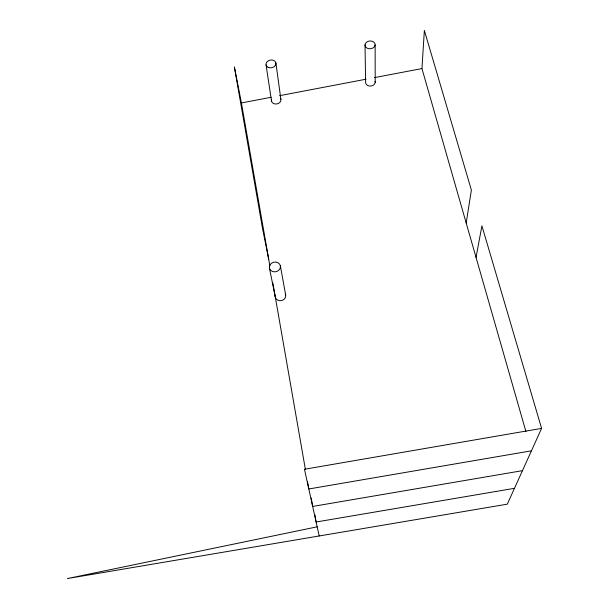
<?xml version="1.0" encoding="UTF-8"?>
<svg xmlns="http://www.w3.org/2000/svg" width="609" height="609" viewBox="0 0 609 609"><rect width="100%" height="100%" fill="white"/><g stroke="black" fill="none" stroke-linecap="round" stroke-linejoin="round"><path stroke-width="0.91" d="M525.955 431.659L421.953 68.573L424.359 30.45L471.381 190.069L466.189 223.016M476.04 257.401L481.917 225.825L541.591 428.386L507.305 504.161L67.409 578.55L317.182 526.823M269.878 265.981L241.415 102.944L271.195 97.273M279.569 95.682L366.116 79.2M374.489 77.609L421.953 68.573M541.591 428.386L304.447 469.265L319.207 535.973M531.444 450.82L308.809 488.981L307.499 481.483M522.461 470.658L312.676 506.437L311.199 498.01M514.468 488.327L316.117 522.004L314.8 514.514M269.391 267.937L275.283 296.941M268.676 259.099L262.532 228.542L234.389 66.952L241.415 102.944M280.384 265.927A5.588 4.88 -11.2 0 1 272.893 271.614A5.588 4.88 -11.2 0 1 271.393 263.294A5.588 4.88 -11.2 0 1 280.384 265.927L285.674 295.06M272.824 282.842L305.375 469.303M266.049 64.843L271.523 101.071M275.892 62.955L280.878 99.29M365.035 44.807L365.59 82.169A4.819 3.806 -5 0 0 370.706 86.059A4.819 3.806 -5 0 0 375.114 81.362M375.144 44.937A5.078 3.92 -5.4 0 1 367.28 48.256A5.078 3.92 -5.4 0 1 367.836 41.45A5.078 3.92 -5.4 0 1 375.144 44.937L375.197 82.352M280.528 98.353A4.765 3.799 -10.3 0 1 276.935 103.911A4.765 3.799 -10.3 0 1 271.5 100.074M285.278 293.903A5.283 4.689 -11 0 1 281.297 300.625A5.283 4.689 -11 0 1 275.253 295.715M268.036 67.294A5.017 3.913 -10.5 0 0 275.923 63.975A5.017 3.913 -10.5 0 0 268.957 60.451A5.017 3.913 -10.5 0 0 268.036 67.294"/></g></svg>
